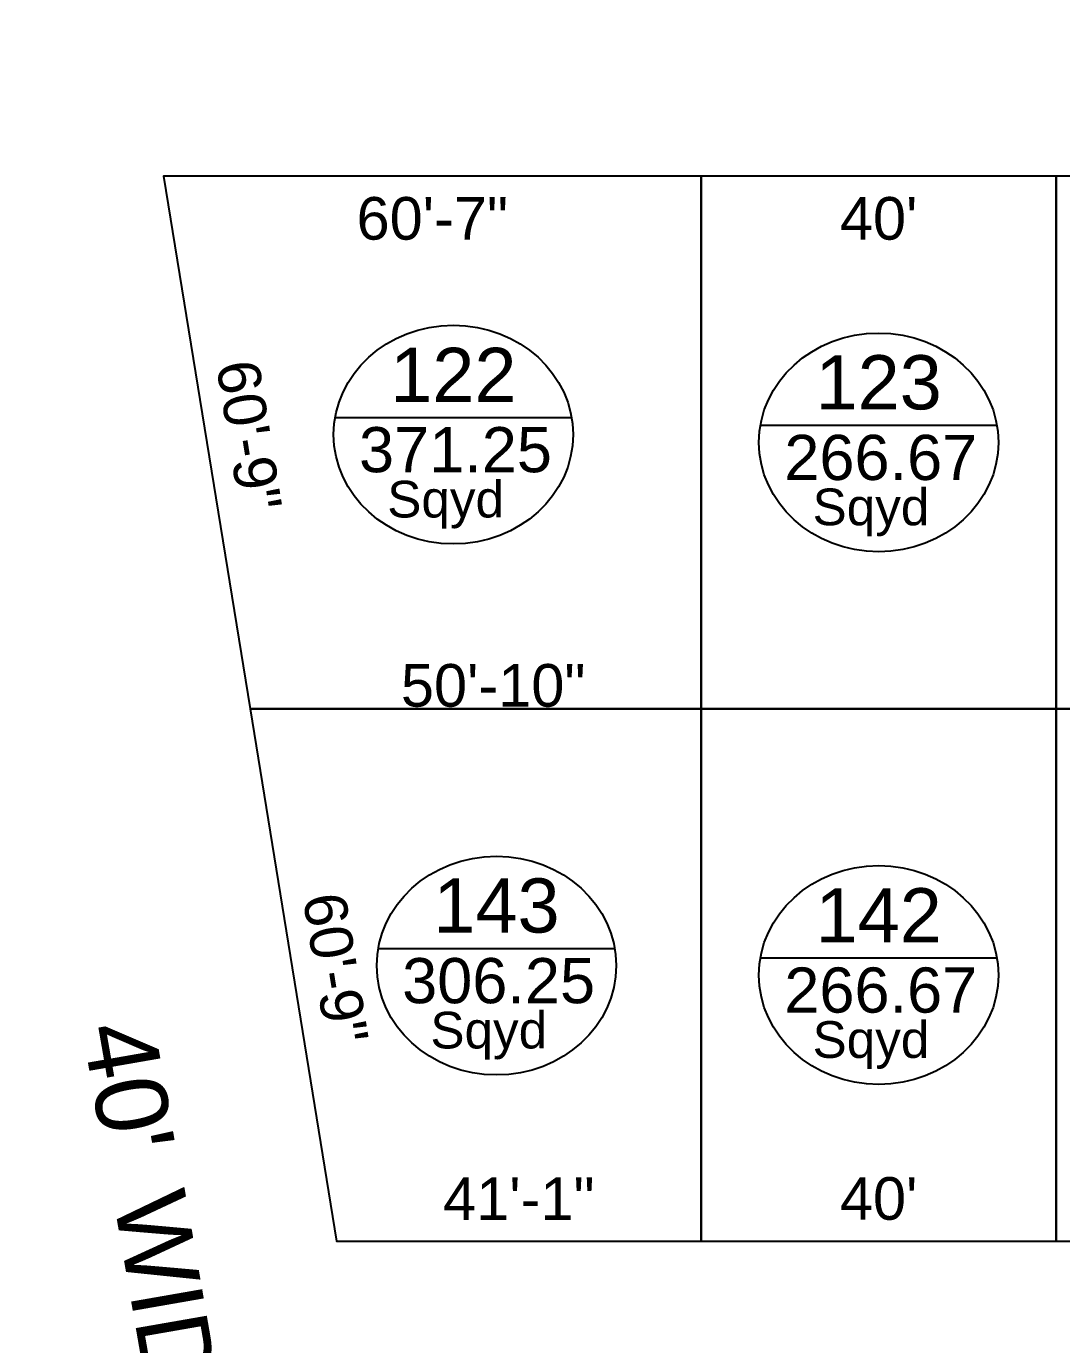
# Model space of a CAD drawing. Header units: inches. Extents: x 58735 to 82582, y -17057 to 2765.
# Drawn here: x 62716 to 64115, y -3675 to -1893 of the extents above; entities that cross this region are included whole.
import ezdxf
from ezdxf.enums import TextEntityAlignment as Align

# ---------------------------------------------------------------- set-up
doc = ezdxf.new("R2010")
doc.units = ezdxf.units.IN
doc.header["$LTSCALE"] = 15
doc.header["$PDMODE"] = 35
doc.linetypes.add('ACAD_ISO07W100', pattern=[9, 0, -9])
doc.linetypes.add('DASHDOT', pattern=[1, 0.5, -0.25, 0, -0.25])
for name, color, linetype in [('A-Area-Iden', 7, 'Continuous'), ('DIM-PLOT', 7, 'DASHDOT'), ('DIM-SITE', 62, 'DASHDOT'), ('PLOT AREA', 7, 'Continuous'), ('PlotNO.S', 181, 'Continuous'), ('Plots', 144, 'Continuous'), ('plots no outer line', 7, 'Continuous')]:
    doc.layers.add(name, color=color, linetype=linetype)
doc.layers.add('Plotouterline', color=50, linetype='Continuous', plot=False)
doc.styles.add('Arial', font='arial.ttf')
doc.dimstyles.new('DIM FOR SITE', dxfattribs={"dimscale": 96, "dimtxt": 0.1, "dimasz": 0.3125, "dimexe": 0.1875, "dimexo": 0.1875, "dimgap": 0.03125, "dimtad": 1, "dimdec": 1, "dimzin": 0, "dimdsep": 46, "dimlunit": 4, "dimtxsty": 'Arial', "dimblk": 'DOTSMALL', "dimcen": 0, "dimdle": 0.125, "dimclrd": 181, "dimclre": 40, "dimclrt": 256, "dimadec": 0, "dimazin": 0, "dimtfac": 1, "dimtdec": 1, "dimtmove": 1, "dimatfit": 3, "dimfxl": 1, "dimfrac": 1, "dimtolj": 1, "dimtzin": 0, "dimarcsym": 0})
doc.dimstyles.new('dim plot 1', dxfattribs={"dimscale": 6, "dimtxt": 9.59375, "dimasz": 10, "dimexe": 9.59375, "dimexo": 9, "dimgap": 0, "dimtad": 0, "dimdec": 1, "dimzin": 12, "dimdsep": 46, "dimlunit": 4, "dimtxsty": 'Arial', "dimblk": 'ARCHTICK', "dimcen": 0.09375, "dimdle": 1.230316, "dimse1": 1, "dimse2": 1, "dimsd1": 1, "dimsd2": 1, "dimclrd": 181, "dimclre": 40, "dimazin": 0, "dimtfac": 1, "dimtdec": 1, "dimtix": 1, "dimtmove": 2, "dimatfit": 2, "dimfxl": 1, "dimtolj": 1, "dimtzin": 0, "dimarcsym": 0})

# ---------------------------------------------------------------- blocks, each defined once
blk = doc.blocks.new('*D240')
at = {"layer": 'DefPoints', "color": 0, "transparency": 16777216}
for p in [(64108.1, -3478), (64108.1, -3535.5), (64588.1, -3535.5)]:
    blk.add_point(p, dxfattribs=at)
at = {"layer": 'DIM-PLOT', "color": 0, "transparency": 16777216, "insert": (64348.1, -3478), "char_height": 57.56, "attachment_point": 5, "style": 'Arial'}
blk.add_mtext("\\A1;40'", dxfattribs=at)
blk = doc.blocks.new('_ArchTick')
at = {"color": 0, "linetype": 'ByBlock', "const_width": 0.15}
blk.add_lwpolyline([(-0.5, -0.5), (0.5, 0.5)], dxfattribs=at)
blk = doc.blocks.new('*D241')
at = {"layer": 'DefPoints', "color": 0, "transparency": 16777216}
for p in [(63628.1, -3478), (63628.1, -3535.5), (64108.1, -3535.5)]:
    blk.add_point(p, dxfattribs=at)
at = {"layer": 'DIM-PLOT', "color": 0, "transparency": 16777216, "insert": (63868.1, -3478), "char_height": 57.56, "attachment_point": 5, "style": 'Arial'}
blk.add_mtext("\\A1;40'", dxfattribs=at)
blk = doc.blocks.new('*D242')
at = {"layer": 'DefPoints', "color": 0, "transparency": 16777216}
for p in [(63135.3, -3478), (63135.3, -3535.5), (63628.1, -3535.5)]:
    blk.add_point(p, dxfattribs=at)
at = {"layer": 'DIM-PLOT', "color": 0, "transparency": 16777216, "insert": (63381.7, -3478), "char_height": 57.56, "attachment_point": 5, "style": 'Arial'}
blk.add_mtext('\\A1;41\'-1"', dxfattribs=at)
blk = doc.blocks.new('*D243')
at = {"layer": 'DefPoints', "color": 0, "transparency": 16777216}
for p in [(63018.4, -2815.5), (63075.2, -2806.3), (63135.3, -3535.5)]:
    blk.add_point(p, dxfattribs=at)
at = {"layer": 'DIM-PLOT', "color": 0, "transparency": 16777216, "insert": (63133.7, -3166.3), "char_height": 57.56, "attachment_point": 5, "rotation": 279.2292, "style": 'Arial'}
blk.add_mtext('\\A1;60\'-9"', dxfattribs=at)
blk = doc.blocks.new('*D244')
at = {"layer": 'DefPoints', "color": 0, "transparency": 16777216}
for p in [(62901.4, -2095.5), (62958.2, -2086.3), (63018.4, -2815.5)]:
    blk.add_point(p, dxfattribs=at)
at = {"layer": 'DIM-PLOT', "color": 0, "transparency": 16777216, "insert": (63016.7, -2446.3), "char_height": 57.56, "attachment_point": 5, "rotation": 279.2292, "style": 'Arial'}
blk.add_mtext('\\A1;60\'-9"', dxfattribs=at)
blk = doc.blocks.new('*D245')
at = {"layer": 'DefPoints', "color": 0, "transparency": 16777216}
for p in [(62901.4, -2095.5), (63628.1, -2095.5), (63628.1, -2153.1)]:
    blk.add_point(p, dxfattribs=at)
at = {"layer": 'DIM-PLOT', "color": 0, "transparency": 16777216, "insert": (63264.7, -2153.1), "char_height": 57.56, "attachment_point": 5, "style": 'Arial'}
blk.add_mtext('\\A1;60\'-7"', dxfattribs=at)
blk = doc.blocks.new('*D246')
at = {"layer": 'DefPoints', "color": 0, "transparency": 16777216}
for p in [(63628.1, -2095.5), (64108.1, -2095.5), (64108.1, -2153.1)]:
    blk.add_point(p, dxfattribs=at)
at = {"layer": 'DIM-PLOT', "color": 0, "transparency": 16777216, "insert": (63868.1, -2153.1), "char_height": 57.56, "attachment_point": 5, "style": 'Arial'}
blk.add_mtext("\\A1;40'", dxfattribs=at)
blk = doc.blocks.new('*D247')
at = {"layer": 'DefPoints', "color": 0, "transparency": 16777216}
for p in [(64108.1, -2095.5), (64588.1, -2095.5), (64588.1, -2153.1)]:
    blk.add_point(p, dxfattribs=at)
at = {"layer": 'DIM-PLOT', "color": 0, "transparency": 16777216, "insert": (64348.1, -2153.1), "char_height": 57.56, "attachment_point": 5, "style": 'Arial'}
blk.add_mtext("\\A1;40'", dxfattribs=at)
blk = doc.blocks.new('_DotSmall')
at = {"color": 0, "linetype": 'ByBlock', "const_width": 0.5}
blk.add_lwpolyline([(-0.0625, 0, 1), (0.0625, 0, 1)], format="xyb", close=True, dxfattribs=at)
blk = doc.blocks.new('*D375')
at = {"layer": 'DefPoints', "color": 0, "transparency": 16777216}
for p in [(62314.2, -1474.5), (63212.9, -7006), (63213, -7005.9)]:
    blk.add_point(p, dxfattribs=at)
at = {"layer": 'DIM-SITE', "color": 181, "linetype": 'ACAD_ISO07W100', "lineweight": -2, "transparency": 16777216}
blk.add_line((62312.3, -1462.6), (63215, -7017.8), dxfattribs=at)
at = {"layer": 'DIM-SITE', "color": 40, "lineweight": -2, "transparency": 16777216}
for p, q in [((62331.9, -1471.6), (62332, -1471.6)), ((63230.7, -7003.1), (63230.8, -7003.1))]:
    blk.add_line(p, q, dxfattribs=at)
at = {"layer": 'DIM-SITE', "color": 181, "lineweight": -2, "transparency": 16777216, "xscale": 192, "yscale": 192, "zscale": 192}
for p, rotation in [((62314.3, -1474.5), 99.22918463586652), ((63213, -7005.9), 279.2291846358665)]:
    blk.add_blockref('_DotSmall', p, dxfattribs=dict(at, rotation=rotation))
at = {"layer": 'DIM-SITE', "transparency": 16777216, "char_height": 144, "attachment_point": 5, "rotation": 279.2292, "style": 'Arial'}
for s, insert in [("\\A1;467'", (62688.1, -4252.5)), ('\\A1;', (62837.7, -4228.2))]:
    blk.add_mtext(s, dxfattribs=dict(at, insert=insert))
blk = doc.blocks.new('Road horizontal')
at = {"insert": (-2.283, 0.569), "char_height": 1.0152, "attachment_point": 1, "style": 'Arial'}
blk.add_mtext_dynamic_manual_height_columns('WIDE ROAD', width=9.49614, gutter_width=2829.977, heights=[1.292], dxfattribs=at)
at = {"color": 0, "linetype": 'ByBlock', "lineweight": -2, "style": 'Arial'}
blk.add_attdef('SPACESTYLES:WIDTH', text='', height=1.015, dxfattribs=at).set_placement((-2.878, 0.04), align=Align.MIDDLE_RIGHT)
at = {"layer": 'PlotNO.S', "color": 0, "style": 'Arial'}
blk.add_attdef('COLUMNNOS:NUMBER', text='', height=0.00136, dxfattribs=at).set_placement((-2.878, 0.041), align=Align.MIDDLE_LEFT)
blk = doc.blocks.new('*D362')
at = {"layer": 'DefPoints', "color": 0, "transparency": 16777216}
for p in [(63018.4, -2815.5), (63628.1, -2815.5), (63628.1, -2815.5)]:
    blk.add_point(p, dxfattribs=at)
at = {"layer": 'DIM-PLOT', "color": 0, "transparency": 16777216, "insert": (63347, -2784.4), "char_height": 57.562, "attachment_point": 5, "style": 'Arial'}
blk.add_mtext('\\A1;50\'-10"', dxfattribs=at)
blk = doc.blocks.new('plot area-No')
at = {"layer": 'plots no outer line'}
blk.add_line((-2.22, 0.321), (2.22, 0.321), dxfattribs=at)
blk.add_ellipse((0, 0), major_axis=(-2.248, 0), ratio=0.913387, dxfattribs=at)
at = {"layer": 'PLOT AREA', "style": 'Arial', "flags": 4}
for tag, height, p in [('SPACESTYLES:PLOTAREA', 0.848, (0.04, -0.283, -0.565)), ('COLUMNNOS:SQYD-SQM', 0.689, (-0.279, -1.211, -0.459))]:
    blk.add_attdef(tag, text='', height=height, dxfattribs=at).set_placement(p, align=Align.MIDDLE_CENTER)
at = {"layer": 'PlotNO.S', "color": 0, "style": 'Arial'}
blk.add_attdef('COLUMNNOS:NUMBER', text='', height=1.018, dxfattribs=at).set_placement((0, 1.128), align=Align.MIDDLE)

msp = doc.modelspace()

# ---------------------------------------------------------------- linework, layer by layer
at = {"layer": 'Plotouterline'}
msp.add_lwpolyline([(66988.11, -2095.54), (66508.11, -2095.54), (66028.11, -2095.54), (65548.11, -2095.54), (65068.11, -2095.54), (64588.11, -2095.54), (64108.11, -2095.54), (63628.11, -2095.54), (62901.36, -2095.54), (63018.35, -2815.54), (63135.34, -3535.54), (63628.11, -3535.54), (64108.11, -3535.54), (64588.11, -3535.54), (64588.11, -3535.54), (65068.11, -3535.54), (65548.11, -3535.54), (66028.11, -3535.54), (66508.11, -3535.54), (66988.11, -3535.54)], dxfattribs=at)
at = {"layer": 'Plots', "color": 144, "linetype": 'Continuous', "lineweight": -3}
for p, q in [((63628.11, -2095.54), (62901.36, -2095.54)), ((62901.36, -2095.54), (63018.35, -2815.54)), ((64108.11, -2095.54), (63628.11, -2095.54)), ((63628.11, -2095.54), (63628.11, -2815.54)), ((63628.11, -2815.54), (63628.11, -2095.54)), ((64588.11, -2095.54), (64108.11, -2095.54)), ((64108.11, -2095.54), (64108.11, -2815.54)), ((64108.11, -2815.54), (64108.11, -2095.54)), ((63628.11, -2815.54), (63018.35, -2815.54)), ((63018.35, -2815.54), (63135.34, -3535.54)), ((63018.35, -2815.54), (63628.11, -2815.54)), ((64108.11, -2815.54), (63628.11, -2815.54)), ((63628.11, -2815.54), (63628.11, -3535.54)), ((63628.11, -2815.54), (64108.11, -2815.54)), ((63628.11, -3535.54), (63628.11, -2815.54)), ((64588.11, -2815.54), (64108.11, -2815.54)), ((64108.11, -2815.54), (64108.11, -3535.54)), ((64108.11, -2815.54), (64588.11, -2815.54)), ((64108.11, -3535.54), (64108.11, -2815.54)), ((63135.34, -3535.54), (63628.11, -3535.54)), ((63628.11, -3535.54), (64108.11, -3535.54)), ((64108.11, -3535.54), (64588.11, -3535.54))]:
    msp.add_line(p, q, dxfattribs=at)
at = {"layer": 'Plots'}
for points in [[(63628.11, -2095.54), (62901.36, -2095.54), (63018.35, -2815.54), (63628.11, -2815.54)], [(64108.11, -2095.54), (63628.11, -2095.54), (63628.11, -2815.54), (64108.11, -2815.54)], [(64588.11, -2095.54), (64108.11, -2095.54), (64108.11, -2815.54), (64588.11, -2815.54)], [(63628.11, -2815.54), (63018.35, -2815.54), (63135.34, -3535.54), (63628.11, -3535.54)], [(64108.11, -2815.54), (63628.11, -2815.54), (63628.11, -3535.54), (64108.11, -3535.54)], [(64588.11, -2815.54), (64108.11, -2815.54), (64108.11, -3535.54), (64588.11, -3535.54)]]:
    msp.add_lwpolyline(points, close=True, dxfattribs=at)

# ---------------------------------------------------------------- block references
at = {"layer": 'A-Area-Iden', "color": 7, "linetype": 'Continuous', "lineweight": -3}
ref = msp.add_blockref('plot area-No', (63293.13, -2445.03), dxfattribs=dict(at, xscale=72, yscale=72, zscale=72))
ref.add_attrib('COLUMNNOS:SQYD-SQM', ' Sqyd', dxfattribs={"layer": 'PLOT AREA', "height": 49.59, "style": 'Arial'}).set_placement((63273.06, -2532.25, -33.06), align=Align.MIDDLE_CENTER)
ref.add_attrib('SPACESTYLES:PLOTAREA', '371.25', dxfattribs={"layer": 'PLOT AREA', "height": 61.053, "style": 'Arial'}).set_placement((63296, -2465.37, -40.7), align=Align.MIDDLE_CENTER)
ref.add_attrib('COLUMNNOS:NUMBER', '122', dxfattribs={"layer": 'PlotNO.S', "color": 0, "height": 73.263, "style": 'Arial'}).set_placement((63293.13, -2363.78), align=Align.MIDDLE)
ref = msp.add_blockref('plot area-No', (63868.11, -2455.54), dxfattribs=dict(at, xscale=72, yscale=72, zscale=72))
ref.add_attrib('COLUMNNOS:SQYD-SQM', ' Sqyd', dxfattribs={"layer": 'PLOT AREA', "height": 49.59, "style": 'Arial'}).set_placement((63848.03, -2542.76, -33.06), align=Align.MIDDLE_CENTER)
ref.add_attrib('SPACESTYLES:PLOTAREA', '266.67', dxfattribs={"layer": 'PLOT AREA', "height": 61.053, "style": 'Arial'}).set_placement((63870.98, -2475.88, -40.7), align=Align.MIDDLE_CENTER)
ref.add_attrib('COLUMNNOS:NUMBER', '123', dxfattribs={"layer": 'PlotNO.S', "color": 0, "height": 73.263, "style": 'Arial'}).set_placement((63868.11, -2374.29), align=Align.MIDDLE)
ref = msp.add_blockref('plot area-No', (63351.44, -3162.8), dxfattribs=dict(at, xscale=72, yscale=72, zscale=72))
ref.add_attrib('COLUMNNOS:SQYD-SQM', ' Sqyd', dxfattribs={"layer": 'PLOT AREA', "height": 49.59, "style": 'Arial'}).set_placement((63331.37, -3250.02, -33.06), align=Align.MIDDLE_CENTER)
ref.add_attrib('SPACESTYLES:PLOTAREA', '306.25', dxfattribs={"layer": 'PLOT AREA', "height": 61.053, "style": 'Arial'}).set_placement((63354.31, -3183.14, -40.7), align=Align.MIDDLE_CENTER)
ref.add_attrib('COLUMNNOS:NUMBER', '143', dxfattribs={"layer": 'PlotNO.S', "color": 0, "height": 73.263, "style": 'Arial'}).set_placement((63351.44, -3081.55), align=Align.MIDDLE)
ref = msp.add_blockref('plot area-No', (63868.11, -3175.54), dxfattribs=dict(at, xscale=72, yscale=72, zscale=72))
ref.add_attrib('COLUMNNOS:SQYD-SQM', ' Sqyd', dxfattribs={"layer": 'PLOT AREA', "height": 49.59, "style": 'Arial'}).set_placement((63848.03, -3262.76, -33.06), align=Align.MIDDLE_CENTER)
ref.add_attrib('SPACESTYLES:PLOTAREA', '266.67', dxfattribs={"layer": 'PLOT AREA', "height": 61.053, "style": 'Arial'}).set_placement((63870.98, -3195.88, -40.7), align=Align.MIDDLE_CENTER)
ref.add_attrib('COLUMNNOS:NUMBER', '142', dxfattribs={"layer": 'PlotNO.S', "color": 0, "height": 73.263, "style": 'Arial'}).set_placement((63868.11, -3094.29), align=Align.MIDDLE)
at = {"layer": 'A-Area-Iden', "color": 7, "linetype": 'Continuous', "lineweight": -3, "xscale": 95.99999999999999, "yscale": 95.99999999999999, "zscale": 95.99999999999999, "rotation": 279.9034501275804}
msp.add_blockref('Road horizontal', (62913.18, -3686.54), dxfattribs=at).add_auto_attribs({'SPACESTYLES:WIDTH': "40'", 'COLUMNNOS:NUMBER': '233'})

# ---------------------------------------------------------------- dimensions: what is measured, and where the dimension line sits
at = {"layer": 'DIM-PLOT'}
for p1, p2, picture, middle in [((63018.35, -2815.54), (62901.36, -2095.54), '*D244', (63016.67, -2446.3)), ((62901.36, -2095.54), (63628.11, -2095.54), '*D245', (63264.73, -2153.1)), ((63628.11, -2095.54), (64108.11, -2095.54), '*D246', (63868.11, -2153.1)), ((64108.11, -2095.54), (64588.11, -2095.54), '*D247', (64348.11, -2153.1)), ((63135.34, -3535.54), (63018.35, -2815.54), '*D243', (63133.67, -3166.3)), ((63628.11, -3535.54), (63135.34, -3535.54), '*D242', (63381.72, -3477.97)), ((64108.11, -3535.54), (63628.11, -3535.54), '*D241', (63868.11, -3477.97)), ((64588.11, -3535.54), (64108.11, -3535.54), '*D240', (64348.11, -3477.97))]:
    dim = msp.add_aligned_dim(p1=p1, p2=p2, distance=-57.56, dimstyle='dim plot 1', override={"dimdec": 0}, dxfattribs=at)
    dim.commit()
    dim.dimension.update_dxf_attribs({"geometry": picture, "text_midpoint": middle})
dim = msp.add_linear_dim(base=(63628.11, -2815.54), p1=(63018.35, -2815.54), p2=(63628.11, -2815.54), angle=0, dimstyle='dim plot 1', override={"dimdec": 0}, dxfattribs=at)
dim.commit()
dim.dimension.update_dxf_attribs({"geometry": '*D362', "text_midpoint": (63347.05, -2784.36), "dimtype": 129})
at = {"layer": 'DIM-SITE'}
dim = msp.add_aligned_dim(p1=(62314.16, -1474.51), p2=(63212.95, -7005.96), distance=0.1, text='\\X<>', dimstyle='DIM FOR SITE', override={"dimtxt": 1.5, "dimasz": 2, "dimdec": 0}, dxfattribs=at)
dim.commit()
dim.dimension.update_dxf_attribs({"geometry": '*D375', "text_midpoint": (62763.65, -4240.22)})

doc.saveas('drawing.dxf')
